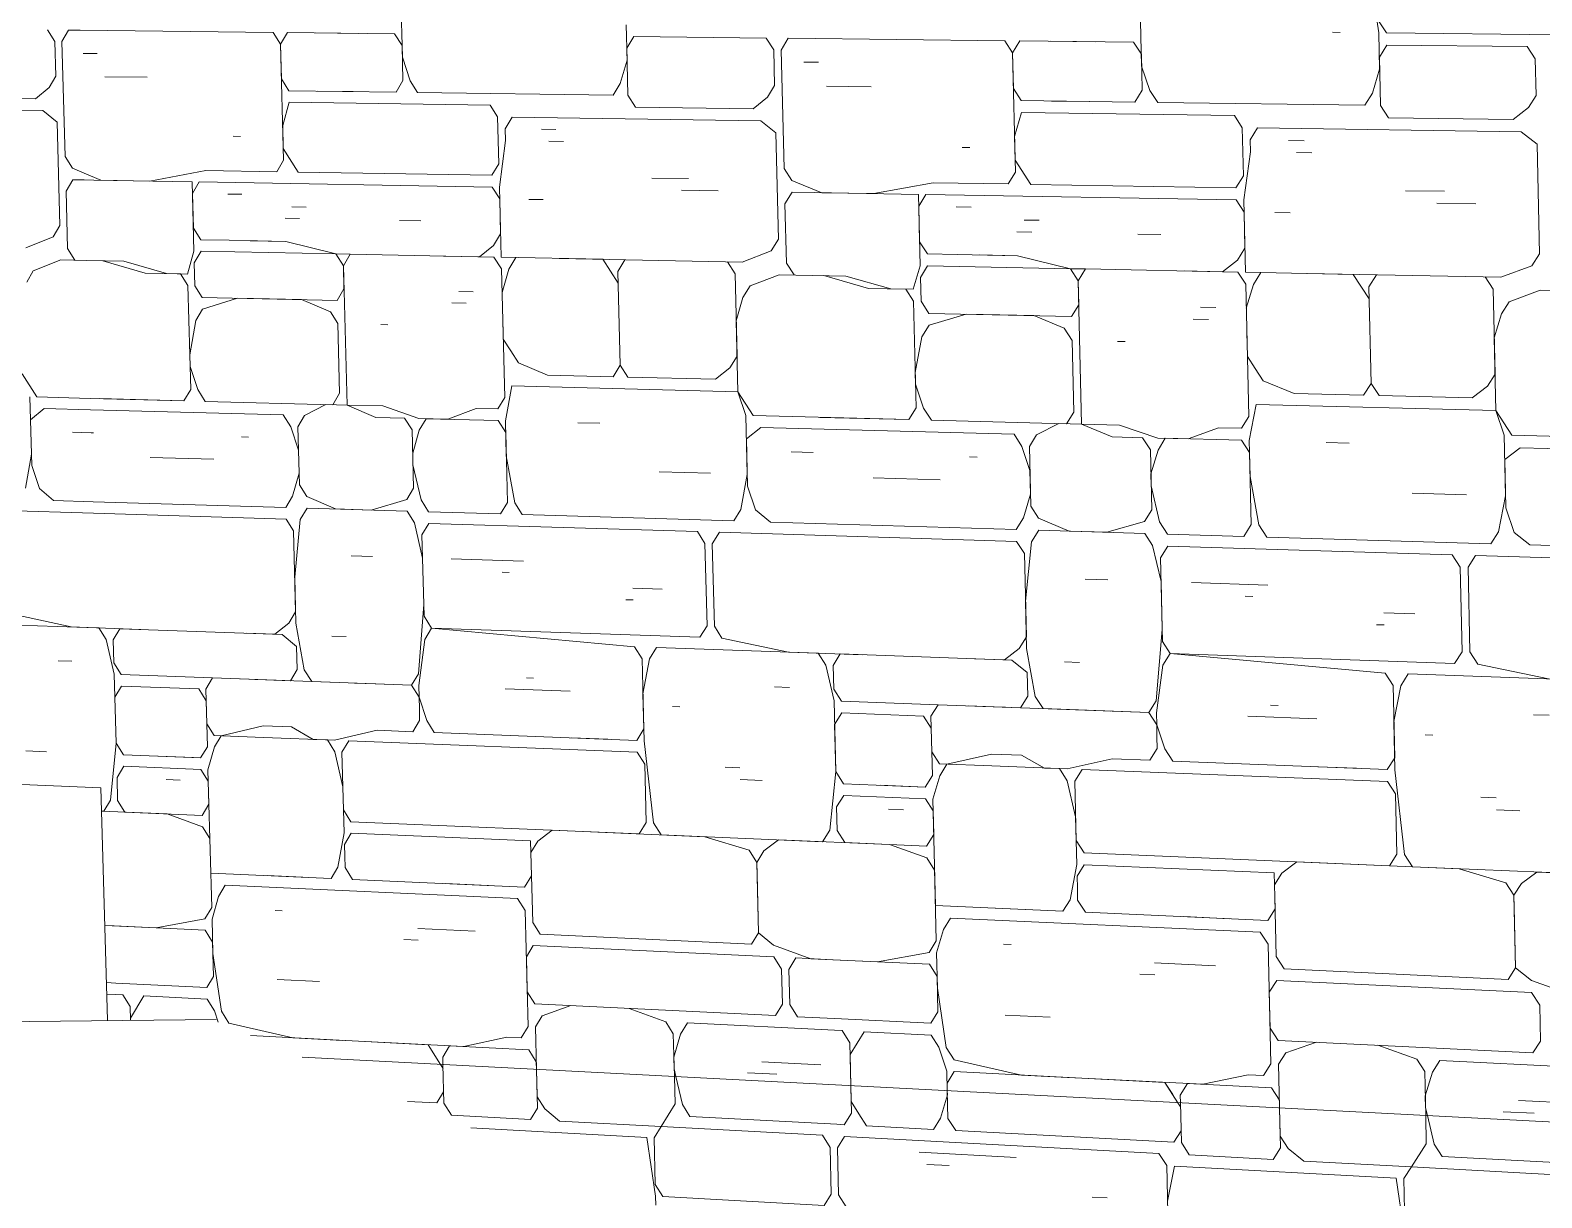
# Model space of a CAD drawing. Header units: inches. Extents: x 205 to 211, y -138 to -29.
# Drawn here: x 206.8258 to 206.8953, y -137.6169 to -137.5633 of the extents above; entities that cross this region are included whole.
import ezdxf

# ---------------------------------------------------------------- set-up
doc = ezdxf.new("R2010")
doc.units = ezdxf.units.IN
doc.header["$MEASUREMENT"] = 0
for name, color, linetype, lineweight in [('A-WALL-PATT', 111, 'Continuous', 13), ('C-TOPO', 7, 'Continuous', 9), ('L-SITE-WALL', 31, 'Continuous', 13)]:
    doc.layers.add(name, color=color, linetype=linetype, lineweight=lineweight)

# ---------------------------------------------------------------- blocks, each defined once
blk = doc.blocks.new('FP_46-Looking SouthWest')
at = {"layer": 'A-WALL-PATT', "lineweight": 9}
for p, q in [((-72.356495, -137.610819), (-72.356375, -137.611011)), ((-72.356333, -137.612605), (-72.35638, -137.610825)), ((-72.352084, -137.611048), (-72.352038, -137.612834)), ((-72.352084, -137.611048), (-72.352052, -137.612301)), ((-72.345716, -137.612636), (-72.345748, -137.611377)), ((-72.345675, -137.61138), (-72.345381, -137.612654)), ((-72.356663, -137.612587), (-72.356347, -137.612073)), ((-72.352052, -137.612301), (-72.351706, -137.612852)), ((-72.337628, -137.612525), (-72.337646, -137.611797)), ((-72.337646, -137.611797), (-72.337615, -137.613065)), ((-72.333522, -137.613282), (-72.333206, -137.612216)), ((-72.333206, -137.612216), (-72.33321, -137.612027)), ((-72.33318, -137.6133), (-72.33321, -137.612027)), ((-72.358009, -137.612515), (-72.356663, -137.612587)), ((-72.356333, -137.612605), (-72.35599, -137.613154)), ((-72.352038, -137.612834), (-72.352356, -137.61335)), ((-72.351706, -137.612852), (-72.351029, -137.613421)), ((-72.345716, -137.612636), (-72.346359, -137.613672)), ((-72.345381, -137.612654), (-72.345032, -137.613208)), ((-72.337275, -137.613083), (-72.337628, -137.612525)), ((-72.32262, -137.612576), (-72.322494, -137.612773)), ((-72.322456, -137.614413), (-72.322498, -137.612582)), ((-72.317949, -137.612818), (-72.317907, -137.614656)), ((-72.317949, -137.612818), (-72.31792, -137.614107)), ((-72.35599, -137.613154), (-72.352356, -137.61335)), ((-72.351029, -137.613421), (-72.346359, -137.613672)), ((-72.346681, -137.61419), (-72.346359, -137.613672)), ((-72.346359, -137.613672), (-72.338947, -137.614071)), ((-72.345032, -137.613208), (-72.338281, -137.613568)), ((-72.337942, -137.613587), (-72.338281, -137.613568)), ((-72.337615, -137.613065), (-72.337942, -137.613587)), ((-72.337275, -137.613083), (-72.336922, -137.613641)), ((-72.336922, -137.613641), (-72.333851, -137.613805)), ((-72.333522, -137.613282), (-72.333851, -137.613805)), ((-72.33318, -137.6133), (-72.332824, -137.61386)), ((-72.311208, -137.614463), (-72.311236, -137.613166)), ((-72.311159, -137.61317), (-72.310853, -137.614481)), ((-72.3551, -137.613733), (-72.347015, -137.614172)), ((-72.347015, -137.614172), (-72.346614, -137.616867)), ((-72.346681, -137.61419), (-72.346627, -137.616332)), ((-72.338594, -137.614629), (-72.338947, -137.614071)), ((-72.337928, -137.614126), (-72.338255, -137.614647)), ((-72.337928, -137.614126), (-72.323489, -137.614904)), ((-72.332824, -137.61386), (-72.322805, -137.614395)), ((-72.322805, -137.614395), (-72.322469, -137.613867)), ((-72.31792, -137.614107), (-72.317556, -137.614675)), ((-72.338542, -137.616786), (-72.338594, -137.614629)), ((-72.338255, -137.614647), (-72.338202, -137.616805)), ((-72.334509, -137.614851), (-72.330052, -137.615093)), ((-72.323489, -137.614904), (-72.323128, -137.615469)), ((-72.322456, -137.614413), (-72.322095, -137.614979)), ((-72.322095, -137.614979), (-72.318246, -137.615186)), ((-72.317907, -137.614656), (-72.318246, -137.615186)), ((-72.317556, -137.614675), (-72.31684, -137.615262)), ((-72.311208, -137.614463), (-72.311894, -137.615528)), ((-72.310853, -137.614481), (-72.310485, -137.615052)), ((-72.310485, -137.615052), (-72.303332, -137.615434)), ((-72.334154, -137.615411), (-72.333128, -137.615467)), ((-72.323128, -137.615469), (-72.323078, -137.617653)), ((-72.32278, -137.615488), (-72.323091, -137.617107)), ((-72.32278, -137.615488), (-72.312591, -137.616041)), ((-72.31684, -137.615262), (-72.311894, -137.615528)), ((-72.312237, -137.61606), (-72.311894, -137.615528)), ((-72.311894, -137.615528), (-72.304039, -137.615951)), ((-72.346627, -137.616332), (-72.346279, -137.616886)), ((-72.312591, -137.616041), (-72.312177, -137.618815)), ((-72.312237, -137.61606), (-72.312189, -137.618264)), ((-72.346614, -137.616867), (-72.346603, -137.617289)), ((-72.346279, -137.616886), (-72.338868, -137.617305)), ((-72.338868, -137.617305), (-72.338542, -137.616786)), ((-72.338202, -137.616805), (-72.33785, -137.617363)), ((-72.326562, -137.616914), (-72.325869, -137.616953))]:
    blk.add_line(p, q, dxfattribs=at)
blk = doc.blocks.new('FP_47-Looking SouthWest')
at = {"layer": 'A-WALL-PATT', "lineweight": 9}
for p, q in [((-72.374204, -137.563836), (-72.37454, -137.563303)), ((-72.373883, -137.563839), (-72.373577, -137.563314)), ((-72.373577, -137.563314), (-72.373042, -137.56332)), ((-72.374161, -137.565421), (-72.374204, -137.563836)), ((-72.373883, -137.563839), (-72.373738, -137.569124)), ((-72.374467, -137.565945), (-72.374161, -137.565421)), ((-72.375094, -137.566464), (-72.380197, -137.566393)), ((-72.375094, -137.566464), (-72.374467, -137.565945)), ((-72.374759, -137.566997), (-72.382456, -137.566885)), ((-72.374759, -137.566997), (-72.374103, -137.567535)), ((-72.373972, -137.572286), (-72.374103, -137.567535)), ((-72.373738, -137.569124), (-72.373402, -137.569658)), ((-72.372862, -137.569887), (-72.373402, -137.569658)), ((-72.373694, -137.570709), (-72.373388, -137.570186)), ((-72.372853, -137.570195), (-72.373388, -137.570186)), ((-72.373694, -137.570709), (-72.373622, -137.573348)), ((-72.374278, -137.572808), (-72.373972, -137.572286)), ((-72.375544, -137.57331), (-72.374278, -137.572808)), ((-72.373622, -137.573348), (-72.373286, -137.573883)), ((-72.373928, -137.573869), (-72.375195, -137.57437)), ((-72.372752, -137.573894), (-72.373928, -137.573869)), ((-72.375195, -137.57437), (-72.3755, -137.57489)), ((-72.375703, -137.579095), (-72.375035, -137.580163)), ((-72.375355, -137.580155), (-72.375282, -137.582786)), ((-72.375035, -137.580163), (-72.372578, -137.580227)), ((-72.3747, -137.580698), (-72.375325, -137.581208)), ((-72.3747, -137.580698), (-72.372563, -137.580755)), ((-72.375325, -137.581208), (-72.375267, -137.583312)), ((-72.373389, -137.581786), (-72.372534, -137.58181)), ((-72.375282, -137.582786), (-72.375557, -137.584354)), ((-72.375267, -137.583312), (-72.374918, -137.584373)), ((-72.374918, -137.584373), (-72.374264, -137.584918)), ((-72.374264, -137.584918), (-72.372447, -137.584973)), ((-72.376486, -137.585376), (-72.372433, -137.5855)), ((-72.372288, -137.590767), (-72.379202, -137.590524)), ((-72.376354, -137.5901), (-72.373463, -137.590726)), ((-72.373463, -137.590726), (-72.372288, -137.590767)), ((-72.37406, -137.59228), (-72.37342, -137.592303)), ((-72.375542, -137.596418), (-72.374584, -137.596456))]:
    blk.add_line(p, q, dxfattribs=at)
blk = doc.blocks.new('FP_74-Looking SouthWest')
at = {"layer": 'A-WALL-PATT', "lineweight": 9}
for p, q in [((-72.313804, -137.56065), (-72.313387, -137.563437)), ((-72.358313, -137.561879), (-72.358243, -137.564559)), ((-72.324347, -137.562215), (-72.324284, -137.564974)), ((-72.313399, -137.562881), (-72.313031, -137.563441)), ((-72.373042, -137.56332), (-72.364181, -137.56342)), ((-72.364181, -137.56342), (-72.36384, -137.563957)), ((-72.36384, -137.563957), (-72.363527, -137.563428)), ((-72.363527, -137.563428), (-72.358601, -137.563483)), ((-72.362217, -137.563443), (-72.360247, -137.563465)), ((-72.358601, -137.563483), (-72.358257, -137.564023)), ((-72.347964, -137.563063), (-72.347923, -137.564685)), ((-72.347937, -137.564144), (-72.347614, -137.563607)), ((-72.341534, -137.563676), (-72.347614, -137.563607)), ((-72.341181, -137.564224), (-72.341534, -137.563676)), ((-72.340841, -137.564228), (-72.340514, -137.563688)), ((-72.340514, -137.563688), (-72.330568, -137.5638)), ((-72.315519, -137.563414), (-72.315164, -137.563418)), ((-72.313387, -137.563437), (-72.313351, -137.565107)), ((-72.313031, -137.563441), (-72.305144, -137.563527)), ((-72.372904, -137.56438), (-72.372261, -137.564388)), ((-72.363797, -137.565557), (-72.36384, -137.563957)), ((-72.36384, -137.563957), (-72.363698, -137.569288)), ((-72.358257, -137.564023), (-72.358215, -137.565631)), ((-72.347937, -137.564144), (-72.347883, -137.566307)), ((-72.341141, -137.565855), (-72.341181, -137.564224)), ((-72.340841, -137.564228), (-72.340708, -137.569664)), ((-72.330568, -137.5638), (-72.330209, -137.564353)), ((-72.330209, -137.564353), (-72.329875, -137.563808)), ((-72.33017, -137.565999), (-72.330209, -137.564353)), ((-72.330209, -137.564353), (-72.33008, -137.569838)), ((-72.329875, -137.563808), (-72.324658, -137.563867)), ((-72.328489, -137.563823), (-72.326402, -137.563847)), ((-72.324658, -137.563867), (-72.324296, -137.564422)), ((-72.313363, -137.56455), (-72.313019, -137.563998)), ((-72.306574, -137.564071), (-72.313019, -137.563998)), ((-72.306202, -137.564635), (-72.306574, -137.564071)), ((-72.358243, -137.564559), (-72.357885, -137.565635)), ((-72.347923, -137.564685), (-72.348232, -137.565762)), ((-72.339807, -137.564784), (-72.339126, -137.564792)), ((-72.324296, -137.564422), (-72.324259, -137.566076)), ((-72.324284, -137.564974), (-72.323909, -137.566081)), ((-72.313363, -137.56455), (-72.313314, -137.566776)), ((-72.306167, -137.566314), (-72.306202, -137.564635)), ((-72.37191, -137.565451), (-72.369973, -137.565476)), ((-72.363456, -137.566095), (-72.363797, -137.565557)), ((-72.358215, -137.565631), (-72.358531, -137.566162)), ((-72.357885, -137.565635), (-72.357541, -137.566175)), ((-72.348232, -137.565762), (-72.348554, -137.566297)), ((-72.313351, -137.565107), (-72.313682, -137.566215)), ((-72.358531, -137.566162), (-72.363456, -137.566095)), ((-72.362147, -137.566113), (-72.360506, -137.566135)), ((-72.357541, -137.566175), (-72.348554, -137.566297)), ((-72.347533, -137.566852), (-72.347883, -137.566307)), ((-72.342133, -137.566928), (-72.341467, -137.566394)), ((-72.341467, -137.566394), (-72.341141, -137.565855)), ((-72.338759, -137.565886), (-72.336709, -137.565913)), ((-72.329811, -137.566552), (-72.33017, -137.565999)), ((-72.324259, -137.566076), (-72.324595, -137.566623)), ((-72.323909, -137.566081), (-72.323547, -137.566637)), ((-72.313682, -137.566215), (-72.314025, -137.566767)), ((-72.306515, -137.566869), (-72.306167, -137.566314)), ((-72.36374, -137.56769), (-72.363442, -137.566628)), ((-72.363442, -137.566628), (-72.354214, -137.566758)), ((-72.354214, -137.566758), (-72.353868, -137.5673)), ((-72.342133, -137.566928), (-72.347533, -137.566852)), ((-72.330119, -137.568193), (-72.329798, -137.567101)), ((-72.324595, -137.566623), (-72.329811, -137.566552)), ((-72.329798, -137.567101), (-72.320025, -137.567238)), ((-72.328425, -137.566571), (-72.326687, -137.566595)), ((-72.323547, -137.566637), (-72.314025, -137.566767)), ((-72.312946, -137.567338), (-72.313314, -137.566776)), ((-72.307222, -137.567418), (-72.306515, -137.566869)), ((-72.363712, -137.568755), (-72.36374, -137.56769)), ((-72.353868, -137.5673), (-72.353813, -137.56945)), ((-72.353203, -137.56731), (-72.353522, -137.567843)), ((-72.353508, -137.56838), (-72.353522, -137.567843)), ((-72.34178, -137.567475), (-72.353203, -137.56731)), ((-72.351857, -137.567867), (-72.35119, -137.567877)), ((-72.34178, -137.567475), (-72.341088, -137.568029)), ((-72.320025, -137.567238), (-72.319661, -137.567796)), ((-72.319661, -137.567796), (-72.319611, -137.570009)), ((-72.318956, -137.567807), (-72.319296, -137.568355)), ((-72.306851, -137.567982), (-72.318956, -137.567807)), ((-72.307222, -137.567418), (-72.312946, -137.567338)), ((-72.366009, -137.568187), (-72.365683, -137.568192)), ((-72.353786, -137.570525), (-72.353508, -137.56838)), ((-72.35151, -137.568411), (-72.350842, -137.568421)), ((-72.340968, -137.572917), (-72.341088, -137.568029)), ((-72.330093, -137.56929), (-72.330119, -137.568193)), ((-72.319284, -137.568908), (-72.319296, -137.568355)), ((-72.317532, -137.568381), (-72.316825, -137.568392)), ((-72.306851, -137.567982), (-72.306119, -137.568552)), ((-72.306013, -137.573585), (-72.306119, -137.568552)), ((-72.36303, -137.569832), (-72.363712, -137.568755)), ((-72.332523, -137.568704), (-72.332178, -137.568709)), ((-72.319586, -137.571115), (-72.319284, -137.568908)), ((-72.317167, -137.568941), (-72.316459, -137.568952)), ((-72.372101, -137.570208), (-72.372862, -137.569887)), ((-72.367266, -137.569761), (-72.369843, -137.570247)), ((-72.367266, -137.569761), (-72.36401, -137.569816)), ((-72.363698, -137.569288), (-72.36401, -137.569816)), ((-72.354132, -137.569982), (-72.36303, -137.569832)), ((-72.353813, -137.56945), (-72.354132, -137.569982)), ((-72.340708, -137.569664), (-72.340355, -137.570213)), ((-72.33008, -137.569838), (-72.330413, -137.57038)), ((-72.329375, -137.570398), (-72.330093, -137.56929)), ((-72.372423, -137.570203), (-72.372853, -137.570195)), ((-72.367901, -137.570281), (-72.372423, -137.570203)), ((-72.369843, -137.570247), (-72.372101, -137.570208)), ((-72.367815, -137.573464), (-72.367901, -137.570281)), ((-72.367887, -137.570812), (-72.367576, -137.570286)), ((-72.367576, -137.570286), (-72.354118, -137.570519)), ((-72.354118, -137.570519), (-72.353772, -137.571062)), ((-72.353703, -137.573747), (-72.353786, -137.570525)), ((-72.34678, -137.570105), (-72.345096, -137.570134)), ((-72.338981, -137.57078), (-72.340355, -137.570213)), ((-72.33386, -137.570322), (-72.336591, -137.570821)), ((-72.33386, -137.570322), (-72.330413, -137.57038)), ((-72.319951, -137.570556), (-72.329375, -137.570398)), ((-72.319611, -137.570009), (-72.319951, -137.570556)), ((-72.367844, -137.572403), (-72.367887, -137.570812)), ((-72.366263, -137.57084), (-72.365612, -137.570852)), ((-72.353731, -137.572673), (-72.353772, -137.571062)), ((-72.352441, -137.571085), (-72.351775, -137.571097)), ((-72.345419, -137.570669), (-72.343732, -137.570698)), ((-72.340669, -137.571294), (-72.340342, -137.570757)), ((-72.340669, -137.571294), (-72.340602, -137.574009)), ((-72.339321, -137.570774), (-72.340342, -137.570757)), ((-72.334534, -137.570857), (-72.339321, -137.570774)), ((-72.336591, -137.570821), (-72.338981, -137.57078)), ((-72.334456, -137.574132), (-72.334534, -137.570857)), ((-72.334521, -137.571403), (-72.334191, -137.570863)), ((-72.334191, -137.570863), (-72.319938, -137.571109)), ((-72.319938, -137.571109), (-72.319574, -137.571668)), ((-72.319512, -137.574432), (-72.319586, -137.571115)), ((-72.312161, -137.570687), (-72.310376, -137.570717)), ((-72.310722, -137.571268), (-72.308933, -137.571299)), ((-72.363627, -137.571952), (-72.362973, -137.571964)), ((-72.363314, -137.571425), (-72.36266, -137.571437)), ((-72.334482, -137.573041), (-72.334521, -137.571403)), ((-72.332802, -137.571433), (-72.332113, -137.571446)), ((-72.329683, -137.572037), (-72.32899, -137.572049)), ((-72.319537, -137.573326), (-72.319574, -137.571668)), ((-72.318164, -137.571693), (-72.317458, -137.571705)), ((-72.367844, -137.572403), (-72.367505, -137.57294)), ((-72.358377, -137.57205), (-72.357388, -137.572068)), ((-72.353731, -137.572673), (-72.354049, -137.573204)), ((-72.330016, -137.572578), (-72.329324, -137.572591)), ((-72.324456, -137.572682), (-72.323408, -137.572702)), ((-72.367505, -137.57294), (-72.366206, -137.572966)), ((-72.363599, -137.573017), (-72.366206, -137.572966)), ((-72.36523, -137.572985), (-72.363599, -137.573017)), ((-72.363599, -137.573017), (-72.361294, -137.573595)), ((-72.354699, -137.573727), (-72.354049, -137.573204)), ((-72.341294, -137.573453), (-72.340968, -137.572917)), ((-72.334482, -137.573041), (-72.334126, -137.573593)), ((-72.319537, -137.573326), (-72.319876, -137.573872)), ((-72.371034, -137.573929), (-72.372752, -137.573894)), ((-72.372, -137.573909), (-72.370051, -137.574478)), ((-72.371034, -137.573929), (-72.369082, -137.574498)), ((-72.36811, -137.574518), (-72.367815, -137.573464)), ((-72.367801, -137.573995), (-72.367491, -137.573471)), ((-72.367801, -137.573995), (-72.367772, -137.575056)), ((-72.361294, -137.573595), (-72.367491, -137.573471)), ((-72.361294, -137.573595), (-72.360638, -137.573608)), ((-72.361294, -137.573595), (-72.360952, -137.574135)), ((-72.360952, -137.574135), (-72.360638, -137.573608)), ((-72.354035, -137.57374), (-72.360638, -137.573608)), ((-72.356355, -137.573694), (-72.354699, -137.573727)), ((-72.354035, -137.57374), (-72.353689, -137.574284)), ((-72.349034, -137.57384), (-72.353703, -137.573747)), ((-72.353357, -137.574291), (-72.353038, -137.57376)), ((-72.351039, -137.5738), (-72.342637, -137.573969)), ((-72.348336, -137.574933), (-72.349034, -137.57384)), ((-72.34835, -137.574393), (-72.348028, -137.573861)), ((-72.343313, -137.573955), (-72.342962, -137.574504)), ((-72.342637, -137.573969), (-72.341294, -137.573453)), ((-72.340602, -137.574009), (-72.340249, -137.574559)), ((-72.334126, -137.573593), (-72.33275, -137.57362)), ((-72.32999, -137.573674), (-72.33275, -137.57362)), ((-72.331717, -137.57364), (-72.32999, -137.573674)), ((-72.32999, -137.573674), (-72.327552, -137.574271)), ((-72.320567, -137.57441), (-72.319876, -137.573872)), ((-72.306361, -137.574136), (-72.306013, -137.573585)), ((-72.370051, -137.574478), (-72.368434, -137.574512)), ((-72.369082, -137.574498), (-72.36811, -137.574518)), ((-72.368434, -137.574512), (-72.368096, -137.575049)), ((-72.360952, -137.574135), (-72.360783, -137.580534)), ((-72.360924, -137.575202), (-72.360952, -137.574135)), ((-72.353689, -137.574284), (-72.353538, -137.580186)), ((-72.353357, -137.574291), (-72.353662, -137.575358)), ((-72.34835, -137.574393), (-72.348242, -137.578706)), ((-72.342962, -137.574504), (-72.342868, -137.578295)), ((-72.340929, -137.574545), (-72.342272, -137.57506)), ((-72.337865, -137.574608), (-72.340929, -137.574545)), ((-72.338888, -137.574587), (-72.336828, -137.575174)), ((-72.337865, -137.574608), (-72.335801, -137.575195)), ((-72.334773, -137.575217), (-72.334456, -137.574132)), ((-72.334443, -137.574678), (-72.334113, -137.574139)), ((-72.334443, -137.574678), (-72.334417, -137.575769)), ((-72.327552, -137.574271), (-72.334113, -137.574139)), ((-72.327552, -137.574271), (-72.326857, -137.574284)), ((-72.327552, -137.574271), (-72.327192, -137.574827)), ((-72.327192, -137.574827), (-72.326857, -137.574284)), ((-72.319864, -137.574424), (-72.326857, -137.574284)), ((-72.322321, -137.574375), (-72.320567, -137.57441)), ((-72.319864, -137.574424), (-72.319499, -137.574984)), ((-72.314565, -137.574531), (-72.319512, -137.574432)), ((-72.319147, -137.574991), (-72.318808, -137.574446)), ((-72.31669, -137.574488), (-72.307786, -137.574666)), ((-72.31383, -137.575655), (-72.314565, -137.574531)), ((-72.313843, -137.5751), (-72.313499, -137.574552)), ((-72.308503, -137.574652), (-72.308132, -137.575217)), ((-72.307786, -137.574666), (-72.306361, -137.574136)), ((-72.368096, -137.575049), (-72.367967, -137.579818)), ((-72.367772, -137.575056), (-72.367433, -137.575593)), ((-72.360924, -137.575202), (-72.361238, -137.575728)), ((-72.355651, -137.575315), (-72.354989, -137.575329)), ((-72.342272, -137.57506), (-72.342597, -137.575594)), ((-72.336828, -137.575174), (-72.335116, -137.575209)), ((-72.335801, -137.575195), (-72.334773, -137.575217)), ((-72.335116, -137.575209), (-72.33476, -137.575762)), ((-72.327192, -137.574827), (-72.327039, -137.581411)), ((-72.327166, -137.575924), (-72.327192, -137.574827)), ((-72.319499, -137.574984), (-72.319363, -137.581059)), ((-72.319147, -137.574991), (-72.319475, -137.576089)), ((-72.313843, -137.5751), (-72.313745, -137.579539)), ((-72.308132, -137.575217), (-72.308049, -137.57912)), ((-72.305977, -137.575261), (-72.307403, -137.57579)), ((-72.30273, -137.575328), (-72.305977, -137.575261)), ((-72.367729, -137.576646), (-72.367419, -137.576123)), ((-72.367433, -137.575593), (-72.361238, -137.575728)), ((-72.367419, -137.576123), (-72.365809, -137.575628)), ((-72.365809, -137.575628), (-72.362875, -137.575693)), ((-72.362875, -137.575693), (-72.361551, -137.576254)), ((-72.355968, -137.575844), (-72.355306, -137.575858)), ((-72.342597, -137.575594), (-72.342908, -137.57667)), ((-72.33476, -137.575762), (-72.334643, -137.580668)), ((-72.334417, -137.575769), (-72.334061, -137.576322)), ((-72.327166, -137.575924), (-72.327501, -137.576466)), ((-72.321582, -137.576044), (-72.32088, -137.576059)), ((-72.307403, -137.57579), (-72.30775, -137.57634)), ((-72.367729, -137.576646), (-72.36801, -137.578229)), ((-72.361551, -137.576254), (-72.361209, -137.576795)), ((-72.361125, -137.579993), (-72.361209, -137.576795)), ((-72.359239, -137.57684), (-72.35891, -137.576847)), ((-72.353634, -137.576431), (-72.353607, -137.577504)), ((-72.342908, -137.57667), (-72.342828, -137.579919)), ((-72.334378, -137.577406), (-72.334048, -137.576868)), ((-72.334061, -137.576322), (-72.327501, -137.576466)), ((-72.334048, -137.576868), (-72.332341, -137.57636)), ((-72.332341, -137.57636), (-72.329234, -137.576428)), ((-72.329234, -137.576428), (-72.327835, -137.577007)), ((-72.32192, -137.576588), (-72.321219, -137.576603)), ((-72.30775, -137.57634), (-72.308085, -137.577447)), ((-72.353607, -137.577504), (-72.353261, -137.578049)), ((-72.334378, -137.577406), (-72.334682, -137.579033)), ((-72.327835, -137.577007), (-72.327475, -137.577563)), ((-72.327399, -137.580853), (-72.327475, -137.577563)), ((-72.31945, -137.577194), (-72.319425, -137.578298)), ((-72.308085, -137.577447), (-72.308013, -137.580791)), ((-72.36801, -137.578229), (-72.367996, -137.578758)), ((-72.353261, -137.578049), (-72.352915, -137.578593)), ((-72.325389, -137.577611), (-72.32504, -137.577618)), ((-72.367996, -137.578758), (-72.367643, -137.579826)), ((-72.351569, -137.579163), (-72.352915, -137.578593)), ((-72.348242, -137.578706), (-72.348563, -137.579237)), ((-72.348242, -137.578706), (-72.347893, -137.579253)), ((-72.343193, -137.578828), (-72.343855, -137.579352)), ((-72.343193, -137.578828), (-72.342868, -137.578295)), ((-72.319425, -137.578298), (-72.319061, -137.578859)), ((-72.319061, -137.578859), (-72.318696, -137.57942)), ((-72.353219, -137.579658), (-72.35351, -137.581259)), ((-72.353219, -137.579658), (-72.342828, -137.579919)), ((-72.348563, -137.579237), (-72.351569, -137.579163)), ((-72.343855, -137.579352), (-72.347893, -137.579253)), ((-72.334682, -137.579033), (-72.334669, -137.579579)), ((-72.334669, -137.579579), (-72.3343, -137.580677)), ((-72.317274, -137.580007), (-72.318696, -137.57942)), ((-72.313745, -137.579539), (-72.314088, -137.580085)), ((-72.313745, -137.579539), (-72.313378, -137.580102)), ((-72.308395, -137.579668), (-72.309099, -137.580208)), ((-72.308395, -137.579668), (-72.308049, -137.57912)), ((-72.372578, -137.580227), (-72.368277, -137.580339)), ((-72.368277, -137.580339), (-72.372148, -137.580238)), ((-72.367967, -137.579818), (-72.368277, -137.580339)), ((-72.367643, -137.579826), (-72.367305, -137.580364)), ((-72.367305, -137.580364), (-72.361439, -137.580517)), ((-72.361439, -137.580517), (-72.361125, -137.579993)), ((-72.353856, -137.580714), (-72.353538, -137.580186)), ((-72.342828, -137.579919), (-72.342125, -137.581019)), ((-72.342828, -137.579919), (-72.342463, -137.58101)), ((-72.314088, -137.580085), (-72.317274, -137.580007)), ((-72.309099, -137.580208), (-72.313378, -137.580102)), ((-72.372563, -137.580755), (-72.363713, -137.580989)), ((-72.363713, -137.580989), (-72.363372, -137.581529)), ((-72.363046, -137.581538), (-72.362733, -137.581015)), ((-72.361766, -137.580508), (-72.362733, -137.581015)), ((-72.360783, -137.580534), (-72.361766, -137.580508)), ((-72.361766, -137.580508), (-72.361439, -137.580517)), ((-72.359456, -137.581101), (-72.360783, -137.580534)), ((-72.360783, -137.580534), (-72.359141, -137.580576)), ((-72.359141, -137.580576), (-72.357481, -137.581154)), ((-72.35616, -137.581189), (-72.354851, -137.580688)), ((-72.354851, -137.580688), (-72.353856, -137.580714)), ((-72.342463, -137.58101), (-72.342397, -137.583716)), ((-72.342125, -137.581019), (-72.334973, -137.581204)), ((-72.334643, -137.580668), (-72.334973, -137.581204)), ((-72.3343, -137.580677), (-72.333944, -137.581231)), ((-72.327733, -137.581393), (-72.327399, -137.580853)), ((-72.319702, -137.581601), (-72.319363, -137.581059)), ((-72.319024, -137.580515), (-72.319338, -137.582162)), ((-72.319024, -137.580515), (-72.308013, -137.580791)), ((-72.308013, -137.580791), (-72.307272, -137.581924)), ((-72.308013, -137.580791), (-72.307631, -137.581915)), ((-72.363372, -137.581529), (-72.363018, -137.582601)), ((-72.363046, -137.581538), (-72.362975, -137.584196)), ((-72.35814, -137.581136), (-72.359456, -137.581101)), ((-72.35814, -137.581136), (-72.357797, -137.581679)), ((-72.357727, -137.584349), (-72.357797, -137.581679)), ((-72.357467, -137.581688), (-72.357769, -137.582747)), ((-72.357481, -137.581154), (-72.35616, -137.581189)), ((-72.357467, -137.581688), (-72.357151, -137.581162)), ((-72.353842, -137.58125), (-72.357151, -137.581162)), ((-72.353842, -137.58125), (-72.353496, -137.581795)), ((-72.35351, -137.581259), (-72.353469, -137.582867)), ((-72.350181, -137.581347), (-72.349178, -137.581373)), ((-72.341773, -137.581569), (-72.342437, -137.582092)), ((-72.341773, -137.581569), (-72.330143, -137.581876)), ((-72.334973, -137.581204), (-72.33907, -137.581098)), ((-72.333944, -137.581231), (-72.327733, -137.581393)), ((-72.32808, -137.581384), (-72.329106, -137.581904)), ((-72.327039, -137.581411), (-72.32808, -137.581384)), ((-72.32808, -137.581384), (-72.327733, -137.581393)), ((-72.325636, -137.581996), (-72.327039, -137.581411)), ((-72.327039, -137.581411), (-72.3253, -137.581456)), ((-72.3253, -137.581456), (-72.323544, -137.582051)), ((-72.322145, -137.582088), (-72.320756, -137.581574)), ((-72.320756, -137.581574), (-72.319702, -137.581601)), ((-72.372534, -137.58181), (-72.372426, -137.581813)), ((-72.365639, -137.581998), (-72.365313, -137.582007)), ((-72.353414, -137.58501), (-72.353496, -137.581795)), ((-72.342437, -137.582092), (-72.342383, -137.584256)), ((-72.330143, -137.581876), (-72.329785, -137.582433)), ((-72.329785, -137.582433), (-72.329414, -137.583536)), ((-72.329439, -137.582442), (-72.329106, -137.581904)), ((-72.329439, -137.582442), (-72.329375, -137.585177)), ((-72.324242, -137.582033), (-72.325636, -137.581996)), ((-72.324242, -137.582033), (-72.323881, -137.582591)), ((-72.323544, -137.582051), (-72.322145, -137.582088)), ((-72.323531, -137.582601), (-72.323195, -137.58206)), ((-72.31969, -137.582153), (-72.323195, -137.58206)), ((-72.31969, -137.582153), (-72.319326, -137.582714)), ((-72.319338, -137.582162), (-72.319301, -137.583817)), ((-72.315811, -137.582255), (-72.314749, -137.582284)), ((-72.307631, -137.581915), (-72.307571, -137.5847)), ((-72.307272, -137.581924), (-72.29969, -137.582121)), ((-72.369821, -137.58294), (-72.366909, -137.583022)), ((-72.363018, -137.582601), (-72.362989, -137.583664)), ((-72.357769, -137.582747), (-72.357755, -137.583281)), ((-72.353469, -137.582867), (-72.353082, -137.58502)), ((-72.34039, -137.582689), (-72.339371, -137.582717)), ((-72.332186, -137.582913), (-72.331842, -137.582923)), ((-72.323818, -137.585339), (-72.323881, -137.582591)), ((-72.323531, -137.582601), (-72.323855, -137.583691)), ((-72.319252, -137.586023), (-72.319326, -137.582714)), ((-72.306901, -137.582491), (-72.307607, -137.583029)), ((-72.307607, -137.583029), (-72.307559, -137.585257)), ((-72.306901, -137.582491), (-72.294571, -137.582817)), ((-72.362989, -137.583664), (-72.363288, -137.584718)), ((-72.357755, -137.583281), (-72.357384, -137.584893)), ((-72.346442, -137.583601), (-72.344086, -137.583668)), ((-72.342397, -137.583716), (-72.342695, -137.585328)), ((-72.329414, -137.583536), (-72.329388, -137.58463)), ((-72.323855, -137.583691), (-72.323843, -137.58424)), ((-72.319301, -137.583817), (-72.3189, -137.586034)), ((-72.362975, -137.584196), (-72.362635, -137.584737)), ((-72.358043, -137.584873), (-72.357727, -137.584349)), ((-72.342383, -137.584256), (-72.342019, -137.585348)), ((-72.336618, -137.583879), (-72.333536, -137.583966)), ((-72.323843, -137.58424), (-72.323456, -137.585899)), ((-72.372447, -137.584973), (-72.3636, -137.585239)), ((-72.363288, -137.584718), (-72.3636, -137.585239)), ((-72.362635, -137.584737), (-72.361312, -137.585308)), ((-72.359673, -137.585357), (-72.358043, -137.584873)), ((-72.357384, -137.584893), (-72.35704, -137.585437)), ((-72.353732, -137.585536), (-72.353414, -137.58501)), ((-72.352736, -137.585566), (-72.353082, -137.58502)), ((-72.329388, -137.58463), (-72.329708, -137.585713)), ((-72.329375, -137.585177), (-72.329017, -137.585734)), ((-72.311858, -137.584579), (-72.309361, -137.58465)), ((-72.307571, -137.5847), (-72.307894, -137.58636)), ((-72.372433, -137.5855), (-72.363586, -137.58577)), ((-72.363586, -137.58577), (-72.363245, -137.586311)), ((-72.362933, -137.58579), (-72.363189, -137.588435)), ((-72.362933, -137.58579), (-72.362621, -137.585269)), ((-72.358029, -137.585407), (-72.362621, -137.585269)), ((-72.361312, -137.585308), (-72.359673, -137.585357)), ((-72.358029, -137.585407), (-72.357685, -137.585951)), ((-72.35704, -137.585437), (-72.353732, -137.585536)), ((-72.352736, -137.585566), (-72.34302, -137.585859)), ((-72.342695, -137.585328), (-72.34302, -137.585859)), ((-72.342019, -137.585348), (-72.341328, -137.58591)), ((-72.341328, -137.58591), (-72.330041, -137.586249)), ((-72.329708, -137.585713), (-72.330041, -137.586249)), ((-72.329017, -137.585734), (-72.327619, -137.586322)), ((-72.325883, -137.586375), (-72.324154, -137.585878)), ((-72.324154, -137.585878), (-72.323818, -137.585339)), ((-72.323456, -137.585899), (-72.323094, -137.586459)), ((-72.307559, -137.585257), (-72.307177, -137.586381)), ((-72.363245, -137.586311), (-72.363146, -137.590028)), ((-72.357685, -137.585951), (-72.357314, -137.587562)), ((-72.357342, -137.586494), (-72.357026, -137.585971)), ((-72.357245, -137.59023), (-72.357342, -137.586494)), ((-72.357026, -137.585971), (-72.344693, -137.586348)), ((-72.344693, -137.586348), (-72.344343, -137.586898)), ((-72.343681, -137.586379), (-72.344005, -137.586908)), ((-72.343681, -137.586379), (-72.330028, -137.586796)), ((-72.329337, -137.586817), (-72.329004, -137.586281)), ((-72.324141, -137.586427), (-72.329004, -137.586281)), ((-72.327619, -137.586322), (-72.325883, -137.586375)), ((-72.324141, -137.586427), (-72.32378, -137.586987)), ((-72.323094, -137.586459), (-72.319591, -137.586564)), ((-72.319591, -137.586564), (-72.319252, -137.586023)), ((-72.318536, -137.586596), (-72.3189, -137.586034)), ((-72.318536, -137.586596), (-72.30824, -137.586906)), ((-72.307894, -137.58636), (-72.30824, -137.586906)), ((-72.307177, -137.586381), (-72.306447, -137.58696)), ((-72.344343, -137.586898), (-72.344249, -137.590675)), ((-72.344005, -137.586908), (-72.343912, -137.590686)), ((-72.330028, -137.586796), (-72.32967, -137.587353)), ((-72.329337, -137.586817), (-72.329618, -137.589538)), ((-72.32378, -137.586987), (-72.323393, -137.588645)), ((-72.323418, -137.587547), (-72.323082, -137.587008)), ((-72.323082, -137.587008), (-72.310016, -137.587408)), ((-72.306447, -137.58696), (-72.29448, -137.58732)), ((-72.360601, -137.587457), (-72.359617, -137.587488)), ((-72.357314, -137.587562), (-72.357259, -137.589696)), ((-72.355994, -137.587604), (-72.352681, -137.58771)), ((-72.32967, -137.587353), (-72.32958, -137.591177)), ((-72.323331, -137.591391), (-72.323418, -137.587547)), ((-72.310016, -137.587408), (-72.309647, -137.587974)), ((-72.309647, -137.587974), (-72.309563, -137.591862)), ((-72.308944, -137.58744), (-72.30929, -137.587985)), ((-72.30929, -137.587985), (-72.309206, -137.591874)), ((-72.308944, -137.58744), (-72.294469, -137.587883)), ((-72.363189, -137.588435), (-72.363132, -137.590559)), ((-72.353663, -137.588213), (-72.353332, -137.588224)), ((-72.326874, -137.588534), (-72.325832, -137.588567)), ((-72.323393, -137.588645), (-72.323343, -137.590842)), ((-72.321995, -137.58869), (-72.318486, -137.588802)), ((-72.347649, -137.588946), (-72.346307, -137.58899)), ((-72.319529, -137.589319), (-72.319177, -137.589331)), ((-72.363146, -137.590028), (-72.363458, -137.590547)), ((-72.357259, -137.589696), (-72.357505, -137.592884)), ((-72.347971, -137.589473), (-72.347636, -137.589484)), ((-72.329618, -137.589538), (-72.329567, -137.591723)), ((-72.31316, -137.590079), (-72.311738, -137.590126)), ((-72.37218, -137.590771), (-72.372288, -137.590767)), ((-72.372288, -137.590767), (-72.37025, -137.590839)), ((-72.37218, -137.590771), (-72.371845, -137.591309)), ((-72.364096, -137.591055), (-72.363458, -137.590547)), ((-72.363132, -137.590559), (-72.36275, -137.592693)), ((-72.356901, -137.590775), (-72.357245, -137.59023)), ((-72.357217, -137.591297), (-72.356901, -137.590775)), ((-72.356901, -137.590775), (-72.344572, -137.591202)), ((-72.347582, -137.591635), (-72.356901, -137.590775)), ((-72.344249, -137.590675), (-72.344572, -137.591202)), ((-72.343912, -137.590686), (-72.343561, -137.591237)), ((-72.313502, -137.590621), (-72.313147, -137.590633)), ((-72.37148, -137.5929), (-72.371845, -137.591309)), ((-72.371523, -137.59132), (-72.371216, -137.590805)), ((-72.371495, -137.592374), (-72.371523, -137.59132)), ((-72.371216, -137.590805), (-72.36377, -137.591066)), ((-72.365397, -137.591009), (-72.364096, -137.591055)), ((-72.36377, -137.591066), (-72.363104, -137.59162)), ((-72.361485, -137.591147), (-72.36083, -137.59117)), ((-72.357217, -137.591297), (-72.357491, -137.593417)), ((-72.343561, -137.591237), (-72.340504, -137.591884)), ((-72.32958, -137.591177), (-72.329913, -137.591711)), ((-72.323343, -137.590842), (-72.323617, -137.594122)), ((-72.322969, -137.591952), (-72.323331, -137.591391)), ((-72.363104, -137.59162), (-72.363076, -137.592681)), ((-72.347582, -137.591635), (-72.347233, -137.592185)), ((-72.346898, -137.592197), (-72.346576, -137.591671)), ((-72.339147, -137.591932), (-72.346576, -137.591671)), ((-72.340504, -137.591884), (-72.337104, -137.592003)), ((-72.339147, -137.591932), (-72.338794, -137.592485)), ((-72.338453, -137.592497), (-72.338126, -137.591967)), ((-72.338126, -137.591967), (-72.330245, -137.592244)), ((-72.33059, -137.592232), (-72.329913, -137.591711)), ((-72.329567, -137.591723), (-72.329171, -137.593919)), ((-72.323306, -137.592488), (-72.322969, -137.591952)), ((-72.322969, -137.591952), (-72.309908, -137.592404)), ((-72.313099, -137.592847), (-72.322969, -137.591952)), ((-72.309563, -137.591862), (-72.309908, -137.592404)), ((-72.309206, -137.591874), (-72.308837, -137.592442)), ((-72.371495, -137.592374), (-72.371159, -137.592912)), ((-72.363076, -137.592681), (-72.363388, -137.593199)), ((-72.36275, -137.592693), (-72.362409, -137.593235)), ((-72.347152, -137.595411), (-72.347233, -137.592185)), ((-72.346898, -137.592197), (-72.347193, -137.593798)), ((-72.338414, -137.594123), (-72.338794, -137.592485)), ((-72.338427, -137.593581), (-72.338453, -137.592497)), ((-72.331967, -137.592184), (-72.33059, -137.592232)), ((-72.330245, -137.592244), (-72.329542, -137.592815)), ((-72.329542, -137.592815), (-72.329516, -137.593906)), ((-72.327825, -137.592329), (-72.327132, -137.592354)), ((-72.323306, -137.592488), (-72.323604, -137.59467)), ((-72.313099, -137.592847), (-72.312732, -137.593413)), ((-72.308837, -137.592442), (-72.305599, -137.59311)), ((-72.371394, -137.596059), (-72.37148, -137.5929)), ((-72.371451, -137.593953), (-72.371144, -137.593439)), ((-72.371159, -137.592912), (-72.366962, -137.593067)), ((-72.367596, -137.593572), (-72.371144, -137.593439)), ((-72.366962, -137.593067), (-72.367272, -137.593584)), ((-72.35782, -137.593405), (-72.366962, -137.593067)), ((-72.363388, -137.593199), (-72.365665, -137.593115)), ((-72.365015, -137.593139), (-72.364039, -137.593175)), ((-72.362409, -137.593235), (-72.35782, -137.593405)), ((-72.360447, -137.593308), (-72.359463, -137.593344)), ((-72.35782, -137.593405), (-72.357505, -137.592884)), ((-72.357477, -137.59395), (-72.35782, -137.593405)), ((-72.357491, -137.593417), (-72.357477, -137.59395)), ((-72.353526, -137.593564), (-72.350534, -137.593674)), ((-72.352544, -137.593065), (-72.352212, -137.593078)), ((-72.341142, -137.593482), (-72.340465, -137.593506)), ((-72.312659, -137.596733), (-72.312732, -137.593413)), ((-72.312377, -137.593426), (-72.312696, -137.595073)), ((-72.312377, -137.593426), (-72.312033, -137.592884)), ((-72.30416, -137.593161), (-72.312033, -137.592884)), ((-72.371451, -137.593953), (-72.371394, -137.596059)), ((-72.367596, -137.593572), (-72.367258, -137.594112)), ((-72.367272, -137.593584), (-72.367244, -137.59464)), ((-72.367201, -137.596225), (-72.367258, -137.594112)), ((-72.367244, -137.59464), (-72.367258, -137.594112)), ((-72.357463, -137.594483), (-72.357477, -137.59395)), ((-72.357477, -137.59395), (-72.35712, -137.595029)), ((-72.347193, -137.593798), (-72.347139, -137.595948)), ((-72.338427, -137.593581), (-72.338074, -137.594135)), ((-72.338335, -137.597372), (-72.338414, -137.594123)), ((-72.338074, -137.594135), (-72.333633, -137.594299)), ((-72.329516, -137.593906), (-72.329848, -137.594439)), ((-72.329171, -137.593919), (-72.328812, -137.594478)), ((-72.323953, -137.594657), (-72.323617, -137.594122)), ((-72.367244, -137.59464), (-72.367229, -137.595169)), ((-72.357463, -137.594483), (-72.357449, -137.595016)), ((-72.345837, -137.594386), (-72.345501, -137.594398)), ((-72.338388, -137.595206), (-72.338061, -137.594677)), ((-72.334305, -137.594817), (-72.338061, -137.594677)), ((-72.334305, -137.594817), (-72.333949, -137.595374)), ((-72.333633, -137.594299), (-72.333962, -137.59483)), ((-72.333962, -137.59483), (-72.333936, -137.595917)), ((-72.323953, -137.594657), (-72.333633, -137.594299)), ((-72.329848, -137.594439), (-72.332259, -137.59435)), ((-72.331571, -137.594375), (-72.330538, -137.594414)), ((-72.328812, -137.594478), (-72.323953, -137.594657)), ((-72.326734, -137.594554), (-72.325693, -137.594593)), ((-72.323592, -137.595218), (-72.323953, -137.594657)), ((-72.323604, -137.59467), (-72.323592, -137.595218)), ((-72.319405, -137.594825), (-72.316236, -137.594942)), ((-72.318363, -137.594313), (-72.318011, -137.594326)), ((-72.306282, -137.594755), (-72.305564, -137.594781)), ((-72.367229, -137.595169), (-72.366891, -137.59571)), ((-72.366567, -137.595723), (-72.364634, -137.59527)), ((-72.364634, -137.59527), (-72.363331, -137.59532)), ((-72.363331, -137.59532), (-72.362339, -137.595888)), ((-72.359407, -137.595472), (-72.361359, -137.595927)), ((-72.357764, -137.595536), (-72.359407, -137.595472)), ((-72.357449, -137.595016), (-72.357764, -137.595536)), ((-72.35712, -137.595029), (-72.356776, -137.595574)), ((-72.356776, -137.595574), (-72.347474, -137.595935)), ((-72.347152, -137.595411), (-72.347474, -137.595935)), ((-72.338388, -137.595206), (-72.338335, -137.597372)), ((-72.333898, -137.597548), (-72.333949, -137.595374)), ((-72.333936, -137.595917), (-72.333949, -137.595374)), ((-72.323579, -137.595767), (-72.323592, -137.595218)), ((-72.323592, -137.595218), (-72.323218, -137.596328)), ((-72.312696, -137.595073), (-72.312647, -137.597286)), ((-72.371643, -137.598676), (-72.371394, -137.596059)), ((-72.371394, -137.596059), (-72.371058, -137.596598)), ((-72.36751, -137.59674), (-72.367201, -137.596225)), ((-72.366877, -137.596238), (-72.367172, -137.597282)), ((-72.366891, -137.59571), (-72.364619, -137.595799)), ((-72.366877, -137.596238), (-72.366567, -137.595723)), ((-72.361359, -137.595927), (-72.364619, -137.595799)), ((-72.362339, -137.595888), (-72.361686, -137.595914)), ((-72.361686, -137.595914), (-72.361345, -137.596458)), ((-72.361018, -137.596471), (-72.360704, -137.595953)), ((-72.360704, -137.595953), (-72.34746, -137.596472)), ((-72.35048, -137.595819), (-72.348812, -137.595883)), ((-72.347139, -137.595949), (-72.346709, -137.599723)), ((-72.333936, -137.595917), (-72.333923, -137.596461)), ((-72.323567, -137.596315), (-72.323903, -137.59685)), ((-72.323579, -137.595767), (-72.323567, -137.596315)), ((-72.323218, -137.596328), (-72.322856, -137.59689)), ((-72.311261, -137.59568), (-72.310905, -137.595693)), ((-72.371058, -137.596598), (-72.36751, -137.59674)), ((-72.369448, -137.596663), (-72.367834, -137.596727)), ((-72.361345, -137.596458), (-72.360975, -137.598064)), ((-72.361018, -137.596471), (-72.360947, -137.599125)), ((-72.34746, -137.596472), (-72.347112, -137.597023)), ((-72.347044, -137.599709), (-72.347112, -137.597023)), ((-72.333923, -137.596461), (-72.333568, -137.597018)), ((-72.333568, -137.597018), (-72.331163, -137.597112)), ((-72.333555, -137.597561), (-72.333225, -137.597031)), ((-72.333225, -137.597031), (-72.331176, -137.596568)), ((-72.331176, -137.596568), (-72.329797, -137.596621)), ((-72.329797, -137.596621), (-72.328748, -137.597207)), ((-72.325642, -137.596782), (-72.327711, -137.597248)), ((-72.323903, -137.59685), (-72.325642, -137.596782)), ((-72.322856, -137.59689), (-72.313002, -137.597273)), ((-72.312659, -137.596733), (-72.313002, -137.597273)), ((-72.37135, -137.597637), (-72.371043, -137.597124)), ((-72.37135, -137.597637), (-72.371322, -137.59869)), ((-72.371043, -137.597124), (-72.367496, -137.597268)), ((-72.369097, -137.59773), (-72.368451, -137.597757)), ((-72.367496, -137.597268), (-72.367158, -137.59781)), ((-72.367172, -137.597282), (-72.367044, -137.602032)), ((-72.343414, -137.59717), (-72.34274, -137.597197)), ((-72.338609, -137.600063), (-72.338335, -137.597372)), ((-72.338335, -137.597372), (-72.337982, -137.597926)), ((-72.334227, -137.598077), (-72.333898, -137.597548)), ((-72.333555, -137.597561), (-72.333872, -137.598634)), ((-72.327711, -137.597248), (-72.331163, -137.597112)), ((-72.328748, -137.597207), (-72.328057, -137.597234)), ((-72.328057, -137.597234), (-72.327698, -137.597794)), ((-72.327352, -137.597808), (-72.327018, -137.597275)), ((-72.327018, -137.597275), (-72.31299, -137.597826)), ((-72.316187, -137.597149), (-72.31442, -137.597218)), ((-72.312647, -137.597287), (-72.312207, -137.601172)), ((-72.36713, -137.598866), (-72.367158, -137.59781)), ((-72.360975, -137.598064), (-72.360919, -137.600187)), ((-72.342726, -137.597736), (-72.341713, -137.597777)), ((-72.337982, -137.597926), (-72.334227, -137.598077)), ((-72.336278, -137.597995), (-72.334569, -137.598064)), ((-72.327698, -137.597794), (-72.327314, -137.599446)), ((-72.327352, -137.597808), (-72.327288, -137.600539)), ((-72.31299, -137.597826), (-72.312623, -137.598393)), ((-72.312563, -137.601157), (-72.312623, -137.598393)), ((-72.371643, -137.598676), (-72.371949, -137.599188)), ((-72.371322, -137.59869), (-72.370986, -137.599229)), ((-72.36713, -137.598866), (-72.367439, -137.59938)), ((-72.338296, -137.598995), (-72.337969, -137.598468)), ((-72.338296, -137.598995), (-72.338269, -137.600077)), ((-72.337969, -137.598468), (-72.334214, -137.59862)), ((-72.335911, -137.599093), (-72.335227, -137.599121)), ((-72.334214, -137.59862), (-72.333859, -137.599178)), ((-72.333872, -137.598634), (-72.333755, -137.603521)), ((-72.308705, -137.598548), (-72.30799, -137.598576)), ((-72.372057, -137.599184), (-72.369054, -137.599311)), ((-72.372057, -137.599184), (-72.371949, -137.599188)), ((-72.370986, -137.599229), (-72.367439, -137.59938)), ((-72.369054, -137.599311), (-72.367425, -137.599907)), ((-72.360947, -137.599125), (-72.360606, -137.59967)), ((-72.360606, -137.59967), (-72.347366, -137.600232)), ((-72.347044, -137.599709), (-72.347366, -137.600232)), ((-72.346709, -137.599723), (-72.34636, -137.600274)), ((-72.333833, -137.600264), (-72.333859, -137.599178)), ((-72.327314, -137.599446), (-72.327263, -137.601631)), ((-72.307978, -137.599132), (-72.306904, -137.599175)), ((-72.367425, -137.599907), (-72.367087, -137.600449)), ((-72.367073, -137.600977), (-72.367087, -137.600449)), ((-72.360919, -137.600187), (-72.361204, -137.601764)), ((-72.360905, -137.600717), (-72.360592, -137.600201)), ((-72.360592, -137.600201), (-72.352352, -137.600554)), ((-72.35202, -137.600568), (-72.351369, -137.600062)), ((-72.351369, -137.600062), (-72.344345, -137.60036)), ((-72.34636, -137.600274), (-72.338936, -137.60059)), ((-72.344345, -137.60036), (-72.342309, -137.600985)), ((-72.341633, -137.601014), (-72.34097, -137.600503)), ((-72.34097, -137.600503), (-72.335872, -137.60072)), ((-72.338609, -137.600063), (-72.338936, -137.60059)), ((-72.338269, -137.600077), (-72.337916, -137.600633)), ((-72.333833, -137.600264), (-72.334162, -137.600792)), ((-72.367073, -137.600977), (-72.367001, -137.603615)), ((-72.360891, -137.601248), (-72.360905, -137.600717)), ((-72.352352, -137.600554), (-72.352325, -137.601623)), ((-72.352339, -137.601089), (-72.35202, -137.600568)), ((-72.352325, -137.601623), (-72.352339, -137.601089)), ((-72.342309, -137.600985), (-72.341958, -137.601539)), ((-72.341633, -137.601014), (-72.341958, -137.601539)), ((-72.337916, -137.600633), (-72.334162, -137.600792)), ((-72.335872, -137.60072), (-72.334149, -137.601335)), ((-72.327288, -137.600539), (-72.326929, -137.601099)), ((-72.326929, -137.601099), (-72.312905, -137.601695)), ((-72.312563, -137.601157), (-72.312905, -137.601695)), ((-72.312208, -137.601172), (-72.31184, -137.60174)), ((-72.361517, -137.602279), (-72.361204, -137.601764)), ((-72.360891, -137.601248), (-72.360877, -137.601778)), ((-72.360877, -137.601778), (-72.360536, -137.602323)), ((-72.352311, -137.602157), (-72.352325, -137.601623)), ((-72.352325, -137.601623), (-72.352257, -137.604295)), ((-72.341958, -137.601539), (-72.341878, -137.604773)), ((-72.341958, -137.601539), (-72.341945, -137.602078)), ((-72.334149, -137.601335), (-72.333794, -137.601893)), ((-72.333781, -137.602436), (-72.333794, -137.601893)), ((-72.327263, -137.601631), (-72.327571, -137.603253)), ((-72.32725, -137.602176), (-72.326916, -137.601645)), ((-72.326916, -137.601645), (-72.31819, -137.60202)), ((-72.317839, -137.602035), (-72.317147, -137.601515)), ((-72.317147, -137.601515), (-72.309704, -137.60183)), ((-72.31184, -137.60174), (-72.303972, -137.602074)), ((-72.309704, -137.60183), (-72.307549, -137.602476)), ((-72.367044, -137.602032), (-72.361517, -137.602279)), ((-72.366382, -137.602589), (-72.366692, -137.603102)), ((-72.352947, -137.603196), (-72.366382, -137.602589)), ((-72.36445, -137.602148), (-72.362822, -137.602221)), ((-72.360536, -137.602323), (-72.352629, -137.602677)), ((-72.356267, -137.602514), (-72.354286, -137.602603)), ((-72.352311, -137.602157), (-72.352629, -137.602677)), ((-72.341878, -137.604773), (-72.341945, -137.602078)), ((-72.333781, -137.602436), (-72.333716, -137.605149)), ((-72.327237, -137.602722), (-72.32725, -137.602176)), ((-72.31819, -137.60202), (-72.318166, -137.60312)), ((-72.318178, -137.60257), (-72.317839, -137.602035)), ((-72.318166, -137.60312), (-72.318178, -137.60257)), ((-72.307549, -137.602476), (-72.30718, -137.603047)), ((-72.306833, -137.602507), (-72.30718, -137.603047)), ((-72.306833, -137.602507), (-72.306128, -137.601982)), ((-72.306128, -137.601982), (-72.300724, -137.602212)), ((-72.366692, -137.603102), (-72.366987, -137.604142)), ((-72.352947, -137.603196), (-72.352602, -137.603745)), ((-72.327904, -137.603783), (-72.327571, -137.603253)), ((-72.327237, -137.602722), (-72.327225, -137.603268)), ((-72.327225, -137.603268), (-72.326866, -137.603829)), ((-72.318153, -137.60367), (-72.318166, -137.60312)), ((-72.318166, -137.60312), (-72.318104, -137.605869)), ((-72.30718, -137.603047), (-72.307108, -137.606376)), ((-72.30718, -137.603047), (-72.307168, -137.603602)), ((-72.367001, -137.603615), (-72.367311, -137.604127)), ((-72.364082, -137.603749), (-72.363757, -137.603764)), ((-72.352602, -137.603745), (-72.352465, -137.609083)), ((-72.333755, -137.603521), (-72.327904, -137.603783)), ((-72.331009, -137.603644), (-72.329286, -137.603721)), ((-72.326866, -137.603829), (-72.318492, -137.604204)), ((-72.318153, -137.60367), (-72.318492, -137.604204)), ((-72.307108, -137.606376), (-72.307168, -137.603602)), ((-72.371913, -137.604437), (-72.369555, -137.604548)), ((-72.371913, -137.604437), (-72.371484, -137.604458)), ((-72.367296, -137.604654), (-72.371484, -137.604458)), ((-72.369555, -137.604548), (-72.367311, -137.604127)), ((-72.367296, -137.604654), (-72.366959, -137.605197)), ((-72.366987, -137.604142), (-72.366944, -137.605724)), ((-72.357528, -137.604583), (-72.354892, -137.604705)), ((-72.352257, -137.604295), (-72.351911, -137.604844)), ((-72.333387, -137.604622), (-72.333703, -137.605692)), ((-72.333057, -137.604095), (-72.333387, -137.604622)), ((-72.318831, -137.604738), (-72.333057, -137.604095)), ((-72.322345, -137.604032), (-72.320247, -137.604125)), ((-72.366916, -137.606779), (-72.366959, -137.605197)), ((-72.358172, -137.605083), (-72.357514, -137.605114)), ((-72.352229, -137.605363), (-72.352547, -137.605881)), ((-72.352229, -137.605363), (-72.341176, -137.605882)), ((-72.351911, -137.604844), (-72.342203, -137.605296)), ((-72.342203, -137.605296), (-72.341878, -137.604773)), ((-72.341878, -137.604773), (-72.341189, -137.605343)), ((-72.341189, -137.605343), (-72.339483, -137.605962)), ((-72.333716, -137.605149), (-72.334046, -137.605676)), ((-72.330626, -137.605292), (-72.330282, -137.605307)), ((-72.318831, -137.604738), (-72.318468, -137.605303)), ((-72.318468, -137.605303), (-72.318345, -137.610796)), ((-72.366944, -137.605724), (-72.36655, -137.608376)), ((-72.352547, -137.605881), (-72.352506, -137.607482)), ((-72.341176, -137.605882), (-72.340824, -137.606437)), ((-72.340486, -137.606453), (-72.340161, -137.60593)), ((-72.340161, -137.60593), (-72.338465, -137.60601)), ((-72.339483, -137.605962), (-72.336423, -137.606106)), ((-72.334033, -137.606218), (-72.338465, -137.60601)), ((-72.336423, -137.606106), (-72.334046, -137.605676)), ((-72.333703, -137.605692), (-72.333664, -137.607319)), ((-72.318104, -137.605869), (-72.31774, -137.606435)), ((-72.340824, -137.606437), (-72.340785, -137.608055)), ((-72.340486, -137.606453), (-72.340446, -137.608071)), ((-72.334033, -137.606218), (-72.333677, -137.606777)), ((-72.324373, -137.606672), (-72.323677, -137.606705)), ((-72.323689, -137.606158), (-72.320897, -137.606288)), ((-72.31774, -137.606435), (-72.307454, -137.606914)), ((-72.307454, -137.606914), (-72.307108, -137.606376)), ((-72.307108, -137.606376), (-72.30638, -137.606964)), ((-72.371841, -137.607062), (-72.371412, -137.607083)), ((-72.371412, -137.607083), (-72.367225, -137.60729)), ((-72.366916, -137.606779), (-72.367225, -137.60729)), ((-72.363997, -137.606921), (-72.362044, -137.607017)), ((-72.333639, -137.608404), (-72.333677, -137.606777)), ((-72.333664, -137.607319), (-72.333257, -137.610047)), ((-72.318079, -137.606968), (-72.318419, -137.607501)), ((-72.318079, -137.606968), (-72.306368, -137.607519)), ((-72.30638, -137.606964), (-72.304574, -137.607603)), ((-72.371827, -137.607587), (-72.371398, -137.607608)), ((-72.371077, -137.607624), (-72.371398, -137.607608)), ((-72.371077, -137.607624), (-72.370741, -137.608166)), ((-72.370727, -137.608691), (-72.370113, -137.607672)), ((-72.367211, -137.607817), (-72.370113, -137.607672)), ((-72.367211, -137.607817), (-72.366873, -137.60836)), ((-72.352506, -137.607482), (-72.352161, -137.608032)), ((-72.34111, -137.608577), (-72.352161, -137.608032)), ((-72.351815, -137.608583), (-72.3505, -137.608114)), ((-72.34111, -137.608577), (-72.340785, -137.608055)), ((-72.340446, -137.608071), (-72.340095, -137.608627)), ((-72.318419, -137.607501), (-72.318382, -137.609149)), ((-72.306368, -137.607519), (-72.305998, -137.60809)), ((-72.305998, -137.60809), (-72.305963, -137.609755)), ((-72.370741, -137.608166), (-72.370725, -137.608784)), ((-72.370725, -137.608784), (-72.370727, -137.608691)), ((-72.366703, -137.608877), (-72.366873, -137.60836)), ((-72.36655, -137.608376), (-72.366212, -137.60892)), ((-72.352134, -137.6091), (-72.351815, -137.608583)), ((-72.347832, -137.608246), (-72.346145, -137.608865)), ((-72.340095, -137.608627), (-72.338399, -137.608711)), ((-72.338399, -137.608711), (-72.333968, -137.608929)), ((-72.333639, -137.608404), (-72.333968, -137.608929)), ((-72.330549, -137.608554), (-72.328481, -137.608655)), ((-72.366212, -137.60892), (-72.363276, -137.609596)), ((-72.365223, -137.609497), (-72.357061, -137.609914)), ((-72.352783, -137.6096), (-72.352465, -137.609083)), ((-72.352134, -137.6091), (-72.352084, -137.611048)), ((-72.346145, -137.608865), (-72.345797, -137.609418)), ((-72.345748, -137.611377), (-72.345797, -137.609418)), ((-72.345461, -137.609435), (-72.34577, -137.610491)), ((-72.345461, -137.609435), (-72.345139, -137.608915)), ((-72.345139, -137.608915), (-72.338386, -137.609251)), ((-72.338046, -137.609267), (-72.338386, -137.609251)), ((-72.338046, -137.609267), (-72.337693, -137.609825)), ((-72.33768, -137.610365), (-72.337026, -137.609318)), ((-72.333955, -137.609471), (-72.337026, -137.609318)), ((-72.333955, -137.609471), (-72.3336, -137.61003)), ((-72.318382, -137.609149), (-72.318018, -137.609715)), ((-72.363276, -137.609596), (-72.355414, -137.609998)), ((-72.363276, -137.609596), (-72.360994, -137.609713)), ((-72.357061, -137.609914), (-72.356495, -137.610819)), ((-72.357061, -137.609914), (-72.356718, -137.610462)), ((-72.356389, -137.610479), (-72.356073, -137.609964)), ((-72.356073, -137.609964), (-72.352438, -137.61015)), ((-72.355414, -137.609998), (-72.353445, -137.609566)), ((-72.353445, -137.609566), (-72.352783, -137.6096)), ((-72.352438, -137.61015), (-72.352093, -137.6107)), ((-72.337693, -137.609825), (-72.337646, -137.611797)), ((-72.333231, -137.611132), (-72.3336, -137.61003)), ((-72.333257, -137.610047), (-72.332902, -137.610607)), ((-72.306309, -137.610292), (-72.318018, -137.609715)), ((-72.317654, -137.610282), (-72.316258, -137.609802)), ((-72.313433, -137.609941), (-72.311648, -137.610581)), ((-72.306309, -137.610292), (-72.305963, -137.609755)), ((-72.35638, -137.610825), (-72.356389, -137.610479)), ((-72.352093, -137.6107), (-72.352084, -137.611048)), ((-72.34577, -137.610491), (-72.345756, -137.611027)), ((-72.341732, -137.610697), (-72.339025, -137.610835)), ((-72.337646, -137.611797), (-72.33768, -137.610365)), ((-72.332902, -137.610607), (-72.329797, -137.611307)), ((-72.318683, -137.611327), (-72.318345, -137.610796)), ((-72.317993, -137.610813), (-72.317654, -137.610282)), ((-72.317993, -137.610813), (-72.317949, -137.612818)), ((-72.311648, -137.610581), (-72.31128, -137.61115)), ((-72.310925, -137.611168), (-72.310581, -137.610634)), ((-72.310581, -137.610634), (-72.303425, -137.61099)), ((-72.345756, -137.611027), (-72.345675, -137.61138)), ((-72.342394, -137.611201), (-72.341044, -137.61127)), ((-72.33321, -137.612027), (-72.333231, -137.611132)), ((-72.333219, -137.611674), (-72.332889, -137.611149)), ((-72.332889, -137.611149), (-72.323216, -137.611643)), ((-72.329797, -137.611307), (-72.321472, -137.611733)), ((-72.329797, -137.611307), (-72.327381, -137.611431)), ((-72.321472, -137.611733), (-72.319385, -137.611291)), ((-72.319385, -137.611291), (-72.318683, -137.611327)), ((-72.311236, -137.613166), (-72.31128, -137.61115)), ((-72.310925, -137.611168), (-72.311256, -137.612255)), ((-72.33321, -137.612027), (-72.333219, -137.611674)), ((-72.323216, -137.611643), (-72.32262, -137.612576)), ((-72.323216, -137.611643), (-72.322855, -137.612208)), ((-72.322506, -137.612226), (-72.32217, -137.611697)), ((-72.322498, -137.612582), (-72.322506, -137.612226)), ((-72.32217, -137.611697), (-72.31832, -137.611894)), ((-72.31832, -137.611894), (-72.317957, -137.612461)), ((-72.311256, -137.612255), (-72.311244, -137.612807)), ((-72.317957, -137.612461), (-72.317949, -137.612818)), ((-72.311244, -137.612807), (-72.311159, -137.61317)), ((-72.307681, -137.61299), (-72.30625, -137.613064)), ((-72.306978, -137.612473), (-72.304109, -137.61262))]:
    blk.add_line(p, q, dxfattribs=at)

msp = doc.modelspace()

# ---------------------------------------------------------------- linework, layer by layer
at = {"layer": 'C-TOPO'}
msp.add_line((206.834373, -137.608756), (206.78569, -137.609248), dxfattribs=at)
at = {"layer": 'L-SITE-WALL'}
for p, q in [((206.829083, -137.598119), (206.819588, -137.597725)), ((206.829083, -137.598119), (206.829376, -137.608791)), ((206.934879, -137.615497), (206.83832, -137.61049))]:
    msp.add_line(p, q, dxfattribs=at)

# ---------------------------------------------------------------- block references
at = {"layer": 'L-SITE-WALL', "lineweight": 9}
for name in ['FP_74-Looking SouthWest', 'FP_47-Looking SouthWest', 'FP_46-Looking SouthWest']:
    msp.add_blockref(name, (279.20117, 0), dxfattribs=at)

doc.saveas('drawing.dxf')
